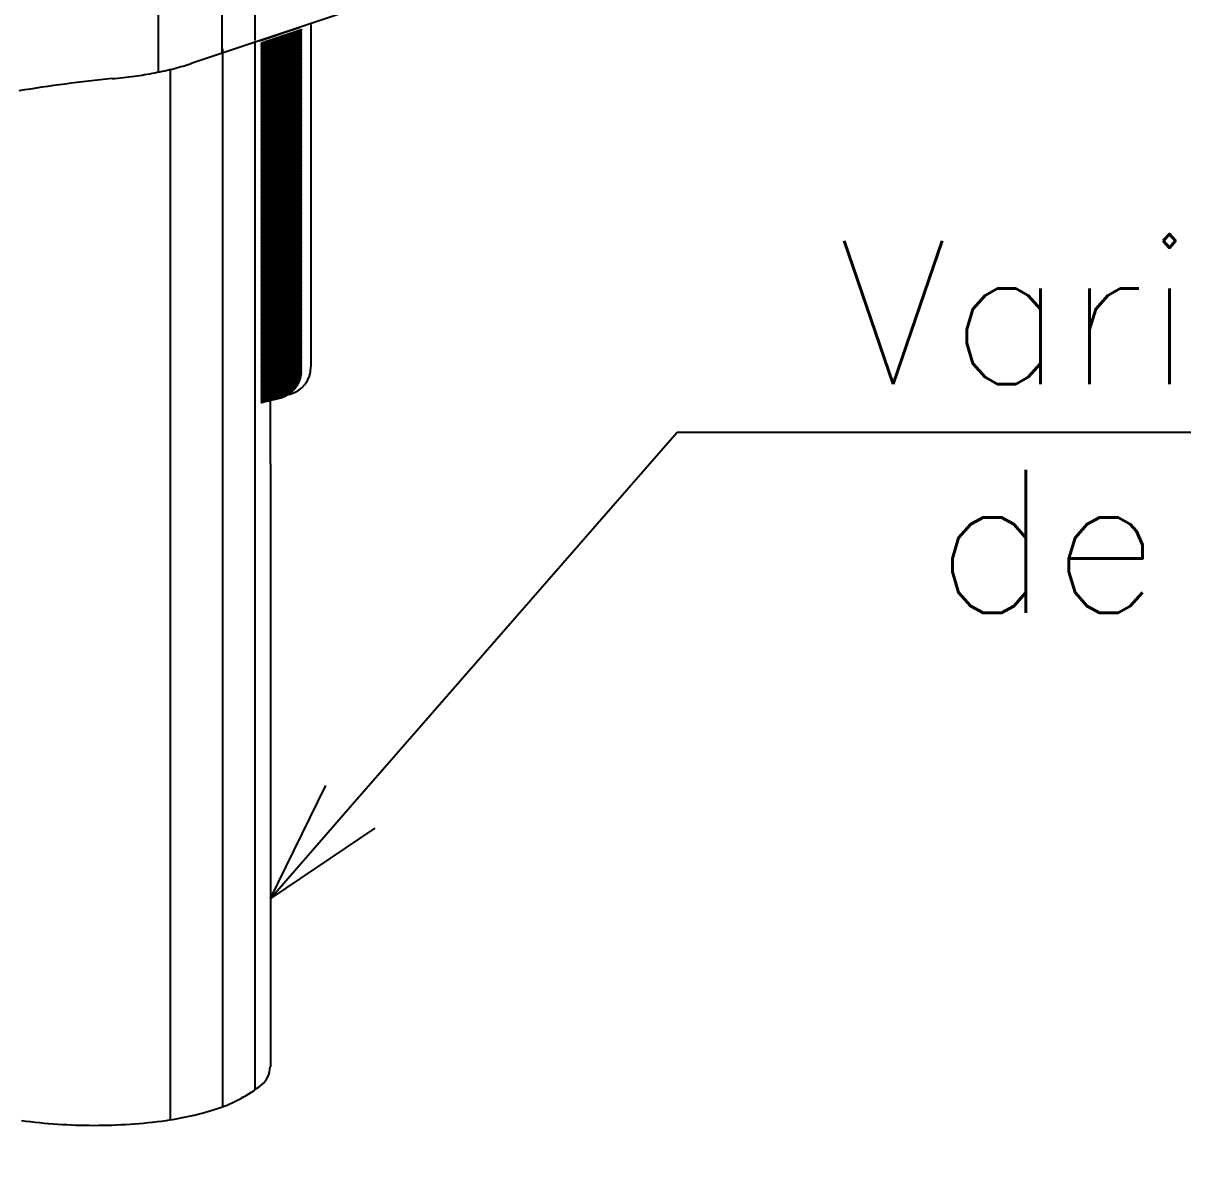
# Model space of a CAD drawing. Extents: x 876.5 to 905.5, y -313.4 to -291.
# Drawn here: x 888.773 to 889.44, y -304.779 to -304.115 of the extents above; entities that cross this region are included whole.
import ezdxf
from ezdxf.enums import TextEntityAlignment as Align

# ---------------------------------------------------------------- set-up
doc = ezdxf.new("R2010")
doc.units = 0
doc.header["$LTSCALE"] = 0.01
doc.layers.get('0').update_dxf_attribs({"linetype": 'CONTINUOUS'})
doc.styles.add('ROMANS', font='romans.shx')

msp = doc.modelspace()

# ---------------------------------------------------------------- linework, layer by layer
at = {"color": 7}
for p, q in [((888.90609, -304.12432, -0.17589), (888.90612, -304.00718, -0.01024)), ((888.88723, -304.13185, -0.17652), (888.88726, -304.01427, -0.01024)), ((888.85058, -304.14226, -0.17589), (888.85061, -304.02513, -0.01024)), ((888.97007, -304.10426, -0.09145), (888.86941, -304.13779, -0.13889)), ((888.90871, -304.1247, -0.06669), (888.9321, -304.11691, -0.06669)), ((888.93304, -304.13237, -0.49625), (888.92228, -304.12161, -0.49625)), ((888.93304, -304.13201, -0.49625), (888.92255, -304.12152, -0.49625)), ((888.93304, -304.13166, -0.49625), (888.92282, -304.12143, -0.49625)), ((888.93304, -304.1313, -0.49625), (888.92309, -304.12134, -0.49625)), ((888.93304, -304.13094, -0.49625), (888.92336, -304.12125, -0.49625)), ((888.93304, -304.13058, -0.49625), (888.92363, -304.12116, -0.49625)), ((888.93304, -304.13022, -0.49625), (888.9239, -304.12107, -0.49625)), ((888.93304, -304.12986, -0.49625), (888.92417, -304.12098, -0.49625)), ((888.93304, -304.1295, -0.49625), (888.92444, -304.1209, -0.49625)), ((888.93304, -304.12914, -0.49625), (888.92471, -304.12081, -0.49625)), ((888.93304, -304.12878, -0.49625), (888.92498, -304.12072, -0.49625)), ((888.93304, -304.12843, -0.49625), (888.92525, -304.12063, -0.49625)), ((888.93304, -304.12807, -0.49625), (888.92551, -304.12054, -0.49625)), ((888.93304, -304.12771, -0.49625), (888.92578, -304.12045, -0.49625)), ((888.93304, -304.12735, -0.49625), (888.92605, -304.12036, -0.49625)), ((888.93304, -304.12699, -0.49625), (888.92632, -304.12027, -0.49625)), ((888.93304, -304.12663, -0.49625), (888.92659, -304.12018, -0.49625)), ((888.93304, -304.12627, -0.49625), (888.92686, -304.12009, -0.49625)), ((888.93304, -304.12591, -0.49625), (888.92713, -304.12, -0.49625)), ((888.93304, -304.12555, -0.49625), (888.9274, -304.11991, -0.49625)), ((888.93304, -304.1252, -0.49625), (888.92767, -304.11982, -0.49625)), ((888.93304, -304.12484, -0.49625), (888.92794, -304.11973, -0.49625)), ((888.93304, -304.12448, -0.49625), (888.92821, -304.11964, -0.49625)), ((888.93304, -304.12412, -0.49625), (888.92848, -304.11955, -0.49625)), ((888.93304, -304.12376, -0.49625), (888.92875, -304.11946, -0.49625)), ((888.93304, -304.1234, -0.49625), (888.92901, -304.11937, -0.49625)), ((888.93304, -304.12304, -0.49625), (888.92928, -304.11928, -0.49625)), ((888.93304, -304.12268, -0.49625), (888.92955, -304.11919, -0.49625)), ((888.93304, -304.12232, -0.49625), (888.92982, -304.1191, -0.49625)), ((888.93304, -304.12197, -0.49625), (888.93009, -304.11901, -0.49625)), ((888.93304, -304.12161, -0.49625), (888.93036, -304.11892, -0.49625)), ((888.93304, -304.12125, -0.49625), (888.93063, -304.11883, -0.49625)), ((888.93304, -304.12089, -0.49625), (888.9309, -304.11874, -0.49625)), ((888.93304, -304.12053, -0.49625), (888.93117, -304.11865, -0.49625)), ((888.93304, -304.12017, -0.49625), (888.93144, -304.11856, -0.49625)), ((888.93304, -304.11981, -0.49625), (888.93171, -304.11847, -0.49625)), ((888.93304, -304.11945, -0.49625), (888.93198, -304.11838, -0.49625)), ((888.93304, -304.11909, -0.49625), (888.93225, -304.11829, -0.49625)), ((888.93304, -304.11873, -0.49625), (888.93252, -304.11821, -0.49625)), ((888.93304, -304.11838, -0.49625), (888.93278, -304.11812, -0.49625)), ((888.93826, -304.11546, -0.49625), (888.93826, -304.31242, -0.49625)), ((888.9061, -304.72837, -0.06669), (888.9061, -304.1247, -0.06669)), ((888.93304, -304.14924, -0.49625), (888.90966, -304.12586, -0.49625)), ((888.93304, -304.1496, -0.49625), (888.90966, -304.12622, -0.49625)), ((888.93304, -304.14996, -0.49625), (888.90966, -304.12658, -0.49625)), ((888.93304, -304.15032, -0.49625), (888.90966, -304.12693, -0.49625)), ((888.93304, -304.15068, -0.49625), (888.90966, -304.12729, -0.49625)), ((888.93304, -304.15104, -0.49625), (888.90966, -304.12765, -0.49625)), ((888.93304, -304.1514, -0.49625), (888.90966, -304.12801, -0.49625)), ((888.93304, -304.14888, -0.49625), (888.9099, -304.12574, -0.49625)), ((888.93304, -304.14852, -0.49625), (888.91017, -304.12565, -0.49625)), ((888.93304, -304.14817, -0.49625), (888.91044, -304.12556, -0.49625)), ((888.93304, -304.14781, -0.49625), (888.91071, -304.12547, -0.49625)), ((888.93304, -304.14745, -0.49625), (888.91098, -304.12538, -0.49625)), ((888.93304, -304.14709, -0.49625), (888.91125, -304.12529, -0.49625)), ((888.93304, -304.14673, -0.49625), (888.91151, -304.1252, -0.49625)), ((888.93304, -304.14637, -0.49625), (888.91178, -304.12511, -0.49625)), ((888.93304, -304.14601, -0.49625), (888.91205, -304.12502, -0.49625)), ((888.93304, -304.14565, -0.49625), (888.91232, -304.12493, -0.49625)), ((888.93304, -304.14529, -0.49625), (888.91259, -304.12484, -0.49625)), ((888.93304, -304.14494, -0.49625), (888.91286, -304.12475, -0.49625)), ((888.93304, -304.14458, -0.49625), (888.91313, -304.12466, -0.49625)), ((888.93304, -304.14422, -0.49625), (888.9134, -304.12457, -0.49625)), ((888.93304, -304.14386, -0.49625), (888.91367, -304.12448, -0.49625)), ((888.93304, -304.1435, -0.49625), (888.91394, -304.12439, -0.49625)), ((888.93304, -304.14314, -0.49625), (888.91421, -304.1243, -0.49625)), ((888.93304, -304.14278, -0.49625), (888.91448, -304.12421, -0.49625)), ((888.93304, -304.14242, -0.49625), (888.91475, -304.12412, -0.49625)), ((888.93304, -304.14206, -0.49625), (888.91501, -304.12403, -0.49625)), ((888.93304, -304.14171, -0.49625), (888.91528, -304.12394, -0.49625)), ((888.93304, -304.14135, -0.49625), (888.91555, -304.12385, -0.49625)), ((888.93304, -304.14099, -0.49625), (888.91582, -304.12376, -0.49625)), ((888.93304, -304.14063, -0.49625), (888.91609, -304.12368, -0.49625)), ((888.93304, -304.14027, -0.49625), (888.91636, -304.12359, -0.49625)), ((888.93304, -304.13991, -0.49625), (888.91663, -304.1235, -0.49625)), ((888.93304, -304.13955, -0.49625), (888.9169, -304.12341, -0.49625)), ((888.93304, -304.13919, -0.49625), (888.91717, -304.12332, -0.49625)), ((888.93304, -304.13883, -0.49625), (888.91744, -304.12323, -0.49625)), ((888.93304, -304.13847, -0.49625), (888.91771, -304.12314, -0.49625)), ((888.93304, -304.13812, -0.49625), (888.91798, -304.12305, -0.49625)), ((888.93304, -304.13776, -0.49625), (888.91825, -304.12296, -0.49625)), ((888.93304, -304.1374, -0.49625), (888.91851, -304.12287, -0.49625)), ((888.93304, -304.13704, -0.49625), (888.91878, -304.12278, -0.49625)), ((888.93304, -304.13668, -0.49625), (888.91905, -304.12269, -0.49625)), ((888.93304, -304.13632, -0.49625), (888.91932, -304.1226, -0.49625)), ((888.93304, -304.13596, -0.49625), (888.91959, -304.12251, -0.49625)), ((888.93304, -304.1356, -0.49625), (888.91986, -304.12242, -0.49625)), ((888.93304, -304.13524, -0.49625), (888.92013, -304.12233, -0.49625)), ((888.93304, -304.13489, -0.49625), (888.9204, -304.12224, -0.49625)), ((888.93304, -304.13453, -0.49625), (888.92067, -304.12215, -0.49625)), ((888.93304, -304.13417, -0.49625), (888.92094, -304.12206, -0.49625)), ((888.93304, -304.13381, -0.49625), (888.92121, -304.12197, -0.49625)), ((888.93304, -304.13345, -0.49625), (888.92148, -304.12188, -0.49625)), ((888.93304, -304.13309, -0.49625), (888.92175, -304.12179, -0.49625)), ((888.93304, -304.13273, -0.49625), (888.92201, -304.1217, -0.49625)), ((888.88755, -304.73816, -0.06669), (888.88755, -304.12943, -0.06669)), ((888.93304, -304.15175, -0.49625), (888.90966, -304.12837, -0.49625)), ((888.93304, -304.15211, -0.49625), (888.90966, -304.12873, -0.49625)), ((888.93304, -304.15247, -0.49625), (888.90966, -304.12909, -0.49625)), ((888.93304, -304.15283, -0.49625), (888.90966, -304.12945, -0.49625)), ((888.93304, -304.15319, -0.49625), (888.90966, -304.12981, -0.49625)), ((888.93304, -304.15355, -0.49625), (888.90966, -304.13016, -0.49625)), ((888.93304, -304.15391, -0.49625), (888.90966, -304.13052, -0.49625)), ((888.93304, -304.15427, -0.49625), (888.90966, -304.13088, -0.49625)), ((888.93304, -304.15463, -0.49625), (888.90966, -304.13124, -0.49625)), ((888.93304, -304.15498, -0.49625), (888.90966, -304.1316, -0.49625)), ((888.93304, -304.15534, -0.49625), (888.90966, -304.13196, -0.49625)), ((888.93304, -304.1557, -0.49625), (888.90966, -304.13232, -0.49625)), ((888.93304, -304.15606, -0.49625), (888.90966, -304.13268, -0.49625)), ((888.93304, -304.15642, -0.49625), (888.90966, -304.13304, -0.49625)), ((888.93304, -304.15678, -0.49625), (888.90966, -304.13339, -0.49625)), ((888.93304, -304.15714, -0.49625), (888.90966, -304.13375, -0.49625)), ((888.93304, -304.1575, -0.49625), (888.90966, -304.13411, -0.49625)), ((888.93304, -304.15786, -0.49625), (888.90966, -304.13447, -0.49625)), ((888.93304, -304.15821, -0.49625), (888.90966, -304.13483, -0.49625)), ((888.85752, -304.74566, -0.06669), (888.85752, -304.14083, -0.06669)), ((888.93304, -304.15857, -0.49625), (888.90966, -304.13519, -0.49625)), ((888.93304, -304.15893, -0.49625), (888.90966, -304.13555, -0.49625)), ((888.93304, -304.15929, -0.49625), (888.90966, -304.13591, -0.49625)), ((888.93304, -304.15965, -0.49625), (888.90966, -304.13627, -0.49625)), ((888.93304, -304.16001, -0.49625), (888.90966, -304.13662, -0.49625)), ((888.93304, -304.16037, -0.49625), (888.90966, -304.13698, -0.49625)), ((888.93304, -304.16073, -0.49625), (888.90966, -304.13734, -0.49625)), ((888.93304, -304.16109, -0.49625), (888.90966, -304.1377, -0.49625)), ((888.93304, -304.16144, -0.49625), (888.90966, -304.13806, -0.49625)), ((888.93304, -304.1618, -0.49625), (888.90966, -304.13842, -0.49625)), ((888.93304, -304.16216, -0.49625), (888.90966, -304.13878, -0.49625)), ((888.93304, -304.16252, -0.49625), (888.90966, -304.13914, -0.49625)), ((888.93304, -304.16288, -0.49625), (888.90966, -304.1395, -0.49625)), ((888.93304, -304.16324, -0.49625), (888.90966, -304.13985, -0.49625)), ((888.93304, -304.1636, -0.49625), (888.90966, -304.14021, -0.49625)), ((888.93304, -304.16396, -0.49625), (888.90966, -304.14057, -0.49625)), ((888.93304, -304.16432, -0.49625), (888.90966, -304.14093, -0.49625)), ((888.93304, -304.16468, -0.49625), (888.90966, -304.14129, -0.49625)), ((888.93304, -304.16503, -0.49625), (888.90966, -304.14165, -0.49625)), ((888.93304, -304.16539, -0.49625), (888.90966, -304.14201, -0.49625)), ((888.93304, -304.16575, -0.49625), (888.90966, -304.14237, -0.49625)), ((888.93304, -304.16611, -0.49625), (888.90966, -304.14273, -0.49625)), ((888.93304, -304.16647, -0.49625), (888.90966, -304.14309, -0.49625)), ((888.93304, -304.16683, -0.49625), (888.90966, -304.14344, -0.49625)), ((888.93304, -304.16719, -0.49625), (888.90966, -304.1438, -0.49625)), ((888.93304, -304.16755, -0.49625), (888.90966, -304.14416, -0.49625)), ((888.93304, -304.16791, -0.49625), (888.90966, -304.14452, -0.49625)), ((888.93304, -304.16826, -0.49625), (888.90966, -304.14488, -0.49625)), ((888.93304, -304.16862, -0.49625), (888.90966, -304.14524, -0.49625)), ((888.93304, -304.16898, -0.49625), (888.90966, -304.1456, -0.49625)), ((888.93304, -304.16934, -0.49625), (888.90966, -304.14596, -0.49625)), ((888.93304, -304.1697, -0.49625), (888.90966, -304.14632, -0.49625)), ((888.93304, -304.17006, -0.49625), (888.90966, -304.14667, -0.49625)), ((888.93304, -304.17042, -0.49625), (888.90966, -304.14703, -0.49625)), ((888.93304, -304.17078, -0.49625), (888.90966, -304.14739, -0.49625)), ((888.93304, -304.17114, -0.49625), (888.90966, -304.14775, -0.49625)), ((888.93304, -304.17149, -0.49625), (888.90966, -304.14811, -0.49625)), ((888.93304, -304.17185, -0.49625), (888.90966, -304.14847, -0.49625)), ((888.93304, -304.17221, -0.49625), (888.90966, -304.14883, -0.49625)), ((888.93304, -304.17257, -0.49625), (888.90966, -304.14919, -0.49625)), ((888.93304, -304.17293, -0.49625), (888.90966, -304.14955, -0.49625)), ((888.93304, -304.17329, -0.49625), (888.90966, -304.1499, -0.49625)), ((888.93304, -304.17365, -0.49625), (888.90966, -304.15026, -0.49625)), ((888.93304, -304.17401, -0.49625), (888.90966, -304.15062, -0.49625)), ((888.93304, -304.17437, -0.49625), (888.90966, -304.15098, -0.49625)), ((888.93304, -304.17472, -0.49625), (888.90966, -304.15134, -0.49625)), ((888.93304, -304.17508, -0.49625), (888.90966, -304.1517, -0.49625)), ((888.93304, -304.17544, -0.49625), (888.90966, -304.15206, -0.49625)), ((888.93304, -304.1758, -0.49625), (888.90966, -304.15242, -0.49625)), ((888.93304, -304.17616, -0.49625), (888.90966, -304.15278, -0.49625)), ((888.93304, -304.17652, -0.49625), (888.90966, -304.15313, -0.49625)), ((888.93304, -304.17688, -0.49625), (888.90966, -304.15349, -0.49625)), ((888.93304, -304.17724, -0.49625), (888.90966, -304.15385, -0.49625)), ((888.93304, -304.1776, -0.49625), (888.90966, -304.15421, -0.49625)), ((888.93304, -304.17795, -0.49625), (888.90966, -304.15457, -0.49625)), ((888.93304, -304.17831, -0.49625), (888.90966, -304.15493, -0.49625)), ((888.93304, -304.17867, -0.49625), (888.90966, -304.15529, -0.49625)), ((888.93304, -304.17903, -0.49625), (888.90966, -304.15565, -0.49625)), ((888.93304, -304.17939, -0.49625), (888.90966, -304.15601, -0.49625)), ((888.93304, -304.17975, -0.49625), (888.90966, -304.15636, -0.49625)), ((888.93304, -304.18011, -0.49625), (888.90966, -304.15672, -0.49625)), ((888.93304, -304.18047, -0.49625), (888.90966, -304.15708, -0.49625)), ((888.93304, -304.18083, -0.49625), (888.90966, -304.15744, -0.49625)), ((888.93304, -304.18118, -0.49625), (888.90966, -304.1578, -0.49625)), ((888.93304, -304.18154, -0.49625), (888.90966, -304.15816, -0.49625)), ((888.93304, -304.1819, -0.49625), (888.90966, -304.15852, -0.49625)), ((888.93304, -304.18226, -0.49625), (888.90966, -304.15888, -0.49625)), ((888.93304, -304.18262, -0.49625), (888.90966, -304.15924, -0.49625)), ((888.93304, -304.18298, -0.49625), (888.90966, -304.15959, -0.49625)), ((888.93304, -304.18334, -0.49625), (888.90966, -304.15995, -0.49625)), ((888.93304, -304.1837, -0.49625), (888.90966, -304.16031, -0.49625)), ((888.93304, -304.18406, -0.49625), (888.90966, -304.16067, -0.49625)), ((888.93304, -304.18442, -0.49625), (888.90966, -304.16103, -0.49625)), ((888.93304, -304.18477, -0.49625), (888.90966, -304.16139, -0.49625)), ((888.93304, -304.18513, -0.49625), (888.90966, -304.16175, -0.49625)), ((888.93304, -304.18549, -0.49625), (888.90966, -304.16211, -0.49625)), ((888.93304, -304.18585, -0.49625), (888.90966, -304.16247, -0.49625)), ((888.93304, -304.18621, -0.49625), (888.90966, -304.16283, -0.49625)), ((888.93304, -304.18657, -0.49625), (888.90966, -304.16318, -0.49625)), ((888.93304, -304.18693, -0.49625), (888.90966, -304.16354, -0.49625)), ((888.93304, -304.18729, -0.49625), (888.90966, -304.1639, -0.49625)), ((888.93304, -304.18765, -0.49625), (888.90966, -304.16426, -0.49625)), ((888.93304, -304.188, -0.49625), (888.90966, -304.16462, -0.49625)), ((888.93304, -304.18836, -0.49625), (888.90966, -304.16498, -0.49625)), ((888.93304, -304.18872, -0.49625), (888.90966, -304.16534, -0.49625)), ((888.93304, -304.18908, -0.49625), (888.90966, -304.1657, -0.49625)), ((888.93304, -304.18944, -0.49625), (888.90966, -304.16606, -0.49625)), ((888.93304, -304.1898, -0.49625), (888.90966, -304.16641, -0.49625)), ((888.93304, -304.19016, -0.49625), (888.90966, -304.16677, -0.49625)), ((888.93304, -304.19052, -0.49625), (888.90966, -304.16713, -0.49625)), ((888.93304, -304.19088, -0.49625), (888.90966, -304.16749, -0.49625)), ((888.93304, -304.19123, -0.49625), (888.90966, -304.16785, -0.49625)), ((888.93304, -304.19159, -0.49625), (888.90966, -304.16821, -0.49625)), ((888.93304, -304.19195, -0.49625), (888.90966, -304.16857, -0.49625)), ((888.93304, -304.19231, -0.49625), (888.90966, -304.16893, -0.49625)), ((888.93304, -304.19267, -0.49625), (888.90966, -304.16929, -0.49625)), ((888.93304, -304.19303, -0.49625), (888.90966, -304.16964, -0.49625)), ((888.93304, -304.19339, -0.49625), (888.90966, -304.17, -0.49625)), ((888.93304, -304.19375, -0.49625), (888.90966, -304.17036, -0.49625)), ((888.93304, -304.19411, -0.49625), (888.90966, -304.17072, -0.49625)), ((888.93304, -304.19446, -0.49625), (888.90966, -304.17108, -0.49625)), ((888.93304, -304.19482, -0.49625), (888.90966, -304.17144, -0.49625)), ((888.93304, -304.19518, -0.49625), (888.90966, -304.1718, -0.49625)), ((888.93304, -304.19554, -0.49625), (888.90966, -304.17216, -0.49625)), ((888.93304, -304.1959, -0.49625), (888.90966, -304.17252, -0.49625)), ((888.93304, -304.19626, -0.49625), (888.90966, -304.17287, -0.49625)), ((888.93304, -304.19662, -0.49625), (888.90966, -304.17323, -0.49625)), ((888.93304, -304.19698, -0.49625), (888.90966, -304.17359, -0.49625)), ((888.93304, -304.19734, -0.49625), (888.90966, -304.17395, -0.49625)), ((888.93304, -304.19769, -0.49625), (888.90966, -304.17431, -0.49625)), ((888.93304, -304.19805, -0.49625), (888.90966, -304.17467, -0.49625)), ((888.93304, -304.19841, -0.49625), (888.90966, -304.17503, -0.49625)), ((888.93304, -304.19877, -0.49625), (888.90966, -304.17539, -0.49625)), ((888.93304, -304.19913, -0.49625), (888.90966, -304.17575, -0.49625)), ((888.93304, -304.19949, -0.49625), (888.90966, -304.1761, -0.49625)), ((888.93304, -304.19985, -0.49625), (888.90966, -304.17646, -0.49625)), ((888.93304, -304.20021, -0.49625), (888.90966, -304.17682, -0.49625)), ((888.93304, -304.20057, -0.49625), (888.90966, -304.17718, -0.49625)), ((888.93304, -304.20092, -0.49625), (888.90966, -304.17754, -0.49625)), ((888.93304, -304.20128, -0.49625), (888.90966, -304.1779, -0.49625)), ((888.93304, -304.20164, -0.49625), (888.90966, -304.17826, -0.49625)), ((888.93304, -304.202, -0.49625), (888.90966, -304.17862, -0.49625)), ((888.93304, -304.20236, -0.49625), (888.90966, -304.17898, -0.49625)), ((888.93304, -304.20272, -0.49625), (888.90966, -304.17933, -0.49625)), ((888.93304, -304.20308, -0.49625), (888.90966, -304.17969, -0.49625)), ((888.93304, -304.20344, -0.49625), (888.90966, -304.18005, -0.49625)), ((888.93304, -304.2038, -0.49625), (888.90966, -304.18041, -0.49625)), ((888.93304, -304.20416, -0.49625), (888.90966, -304.18077, -0.49625)), ((888.93304, -304.20451, -0.49625), (888.90966, -304.18113, -0.49625)), ((888.93304, -304.20487, -0.49625), (888.90966, -304.18149, -0.49625)), ((888.93304, -304.20523, -0.49625), (888.90966, -304.18185, -0.49625)), ((888.93304, -304.20559, -0.49625), (888.90966, -304.18221, -0.49625)), ((888.93304, -304.20595, -0.49625), (888.90966, -304.18256, -0.49625)), ((888.93304, -304.20631, -0.49625), (888.90966, -304.18292, -0.49625)), ((888.93304, -304.20667, -0.49625), (888.90966, -304.18328, -0.49625)), ((888.93304, -304.20703, -0.49625), (888.90966, -304.18364, -0.49625)), ((888.93304, -304.20739, -0.49625), (888.90966, -304.184, -0.49625)), ((888.93304, -304.20774, -0.49625), (888.90966, -304.18436, -0.49625)), ((888.93304, -304.2081, -0.49625), (888.90966, -304.18472, -0.49625)), ((888.93304, -304.20846, -0.49625), (888.90966, -304.18508, -0.49625)), ((888.93304, -304.20882, -0.49625), (888.90966, -304.18544, -0.49625)), ((888.93304, -304.20918, -0.49625), (888.90966, -304.1858, -0.49625)), ((888.93304, -304.20954, -0.49625), (888.90966, -304.18615, -0.49625)), ((888.93304, -304.2099, -0.49625), (888.90966, -304.18651, -0.49625)), ((888.93304, -304.21026, -0.49625), (888.90966, -304.18687, -0.49625)), ((888.93304, -304.21062, -0.49625), (888.90966, -304.18723, -0.49625)), ((888.93304, -304.21097, -0.49625), (888.90966, -304.18759, -0.49625)), ((888.93304, -304.21133, -0.49625), (888.90966, -304.18795, -0.49625)), ((888.93304, -304.21169, -0.49625), (888.90966, -304.18831, -0.49625)), ((888.93304, -304.21205, -0.49625), (888.90966, -304.18867, -0.49625)), ((888.93304, -304.21241, -0.49625), (888.90966, -304.18903, -0.49625)), ((888.93304, -304.21277, -0.49625), (888.90966, -304.18938, -0.49625)), ((888.93304, -304.21313, -0.49625), (888.90966, -304.18974, -0.49625)), ((888.93304, -304.21349, -0.49625), (888.90966, -304.1901, -0.49625)), ((888.93304, -304.21385, -0.49625), (888.90966, -304.19046, -0.49625)), ((888.93304, -304.2142, -0.49625), (888.90966, -304.19082, -0.49625)), ((888.93304, -304.21456, -0.49625), (888.90966, -304.19118, -0.49625)), ((888.93304, -304.21492, -0.49625), (888.90966, -304.19154, -0.49625)), ((888.93304, -304.21528, -0.49625), (888.90966, -304.1919, -0.49625)), ((888.93304, -304.21564, -0.49625), (888.90966, -304.19226, -0.49625)), ((888.93304, -304.216, -0.49625), (888.90966, -304.19261, -0.49625)), ((888.93304, -304.21636, -0.49625), (888.90966, -304.19297, -0.49625)), ((888.93304, -304.21672, -0.49625), (888.90966, -304.19333, -0.49625)), ((888.93304, -304.21708, -0.49625), (888.90966, -304.19369, -0.49625)), ((888.93304, -304.21743, -0.49625), (888.90966, -304.19405, -0.49625)), ((888.93304, -304.21779, -0.49625), (888.90966, -304.19441, -0.49625)), ((888.93304, -304.21815, -0.49625), (888.90966, -304.19477, -0.49625)), ((888.93304, -304.21851, -0.49625), (888.90966, -304.19513, -0.49625)), ((888.93304, -304.21887, -0.49625), (888.90966, -304.19549, -0.49625)), ((888.93304, -304.21923, -0.49625), (888.90966, -304.19584, -0.49625)), ((888.93304, -304.21959, -0.49625), (888.90966, -304.1962, -0.49625)), ((888.93304, -304.21995, -0.49625), (888.90966, -304.19656, -0.49625)), ((888.93304, -304.22031, -0.49625), (888.90966, -304.19692, -0.49625)), ((888.93304, -304.22066, -0.49625), (888.90966, -304.19728, -0.49625)), ((888.93304, -304.22102, -0.49625), (888.90966, -304.19764, -0.49625)), ((888.93304, -304.22138, -0.49625), (888.90966, -304.198, -0.49625)), ((888.93304, -304.22174, -0.49625), (888.90966, -304.19836, -0.49625)), ((888.93304, -304.2221, -0.49625), (888.90966, -304.19872, -0.49625)), ((888.93304, -304.22246, -0.49625), (888.90966, -304.19907, -0.49625)), ((888.93304, -304.22282, -0.49625), (888.90966, -304.19943, -0.49625)), ((888.93304, -304.22318, -0.49625), (888.90966, -304.19979, -0.49625)), ((888.93304, -304.22354, -0.49625), (888.90966, -304.20015, -0.49625)), ((888.93304, -304.22389, -0.49625), (888.90966, -304.20051, -0.49625)), ((888.93304, -304.22425, -0.49625), (888.90966, -304.20087, -0.49625)), ((888.93304, -304.22461, -0.49625), (888.90966, -304.20123, -0.49625)), ((888.93304, -304.22497, -0.49625), (888.90966, -304.20159, -0.49625)), ((888.93304, -304.22533, -0.49625), (888.90966, -304.20195, -0.49625)), ((888.93304, -304.22569, -0.49625), (888.90966, -304.2023, -0.49625)), ((888.93304, -304.22605, -0.49625), (888.90966, -304.20266, -0.49625)), ((888.93304, -304.22641, -0.49625), (888.90966, -304.20302, -0.49625)), ((888.93304, -304.22677, -0.49625), (888.90966, -304.20338, -0.49625)), ((888.93304, -304.22713, -0.49625), (888.90966, -304.20374, -0.49625)), ((888.93304, -304.22748, -0.49625), (888.90966, -304.2041, -0.49625)), ((888.93304, -304.22784, -0.49625), (888.90966, -304.20446, -0.49625)), ((888.93304, -304.2282, -0.49625), (888.90966, -304.20482, -0.49625)), ((888.93304, -304.22856, -0.49625), (888.90966, -304.20518, -0.49625)), ((888.93304, -304.22892, -0.49625), (888.90966, -304.20554, -0.49625)), ((888.93304, -304.22928, -0.49625), (888.90966, -304.20589, -0.49625)), ((888.93304, -304.22964, -0.49625), (888.90966, -304.20625, -0.49625)), ((888.93304, -304.23, -0.49625), (888.90966, -304.20661, -0.49625)), ((888.93304, -304.23036, -0.49625), (888.90966, -304.20697, -0.49625)), ((888.93304, -304.23071, -0.49625), (888.90966, -304.20733, -0.49625)), ((888.93304, -304.23107, -0.49625), (888.90966, -304.20769, -0.49625)), ((888.93304, -304.23143, -0.49625), (888.90966, -304.20805, -0.49625)), ((888.93304, -304.23179, -0.49625), (888.90966, -304.20841, -0.49625)), ((888.93304, -304.23215, -0.49625), (888.90966, -304.20877, -0.49625)), ((888.93304, -304.23251, -0.49625), (888.90966, -304.20912, -0.49625)), ((888.93304, -304.23287, -0.49625), (888.90966, -304.20948, -0.49625)), ((888.93304, -304.23323, -0.49625), (888.90966, -304.20984, -0.49625)), ((888.93304, -304.23359, -0.49625), (888.90966, -304.2102, -0.49625)), ((888.93304, -304.23394, -0.49625), (888.90966, -304.21056, -0.49625)), ((888.93304, -304.2343, -0.49625), (888.90966, -304.21092, -0.49625)), ((888.93304, -304.23466, -0.49625), (888.90966, -304.21128, -0.49625)), ((888.93304, -304.23502, -0.49625), (888.90966, -304.21164, -0.49625)), ((888.93304, -304.23538, -0.49625), (888.90966, -304.212, -0.49625)), ((888.93304, -304.23574, -0.49625), (888.90966, -304.21235, -0.49625)), ((888.93304, -304.2361, -0.49625), (888.90966, -304.21271, -0.49625)), ((888.93304, -304.23646, -0.49625), (888.90966, -304.21307, -0.49625)), ((888.93304, -304.23682, -0.49625), (888.90966, -304.21343, -0.49625)), ((888.93304, -304.23717, -0.49625), (888.90966, -304.21379, -0.49625)), ((888.93304, -304.23753, -0.49625), (888.90966, -304.21415, -0.49625)), ((888.93304, -304.23789, -0.49625), (888.90966, -304.21451, -0.49625)), ((888.93304, -304.23825, -0.49625), (888.90966, -304.21487, -0.49625)), ((888.93304, -304.23861, -0.49625), (888.90966, -304.21523, -0.49625)), ((888.93304, -304.23897, -0.49625), (888.90966, -304.21558, -0.49625)), ((888.93304, -304.23933, -0.49625), (888.90966, -304.21594, -0.49625)), ((888.93304, -304.23969, -0.49625), (888.90966, -304.2163, -0.49625)), ((888.93304, -304.24005, -0.49625), (888.90966, -304.21666, -0.49625)), ((888.93304, -304.2404, -0.49625), (888.90966, -304.21702, -0.49625)), ((888.93304, -304.24076, -0.49625), (888.90966, -304.21738, -0.49625)), ((888.93304, -304.24112, -0.49625), (888.90966, -304.21774, -0.49625)), ((888.93304, -304.24148, -0.49625), (888.90966, -304.2181, -0.49625)), ((888.93304, -304.24184, -0.49625), (888.90966, -304.21846, -0.49625)), ((888.93304, -304.2422, -0.49625), (888.90966, -304.21881, -0.49625)), ((888.93304, -304.24256, -0.49625), (888.90966, -304.21917, -0.49625)), ((888.93304, -304.24292, -0.49625), (888.90966, -304.21953, -0.49625)), ((888.93304, -304.24328, -0.49625), (888.90966, -304.21989, -0.49625)), ((888.93304, -304.24363, -0.49625), (888.90966, -304.22025, -0.49625)), ((888.93304, -304.24399, -0.49625), (888.90966, -304.22061, -0.49625)), ((888.93304, -304.24435, -0.49625), (888.90966, -304.22097, -0.49625)), ((888.93304, -304.24471, -0.49625), (888.90966, -304.22133, -0.49625)), ((888.93304, -304.24507, -0.49625), (888.90966, -304.22169, -0.49625)), ((888.93304, -304.24543, -0.49625), (888.90966, -304.22204, -0.49625)), ((888.93304, -304.24579, -0.49625), (888.90966, -304.2224, -0.49625)), ((888.93304, -304.24615, -0.49625), (888.90966, -304.22276, -0.49625)), ((888.93304, -304.24651, -0.49625), (888.90966, -304.22312, -0.49625)), ((888.93304, -304.24687, -0.49625), (888.90966, -304.22348, -0.49625)), ((888.93304, -304.24722, -0.49625), (888.90966, -304.22384, -0.49625)), ((888.93304, -304.24758, -0.49625), (888.90966, -304.2242, -0.49625)), ((888.93304, -304.24794, -0.49625), (888.90966, -304.22456, -0.49625)), ((888.93304, -304.2483, -0.49625), (888.90966, -304.22492, -0.49625)), ((888.93304, -304.24866, -0.49625), (888.90966, -304.22528, -0.49625)), ((888.93304, -304.24902, -0.49625), (888.90966, -304.22563, -0.49625)), ((888.93304, -304.24938, -0.49625), (888.90966, -304.22599, -0.49625)), ((888.93304, -304.24974, -0.49625), (888.90966, -304.22635, -0.49625)), ((888.93304, -304.2501, -0.49625), (888.90966, -304.22671, -0.49625)), ((888.93304, -304.25045, -0.49625), (888.90966, -304.22707, -0.49625)), ((888.93304, -304.25081, -0.49625), (888.90966, -304.22743, -0.49625)), ((888.93304, -304.25117, -0.49625), (888.90966, -304.22779, -0.49625)), ((888.93304, -304.25153, -0.49625), (888.90966, -304.22815, -0.49625)), ((888.93304, -304.25189, -0.49625), (888.90966, -304.22851, -0.49625)), ((888.93304, -304.25225, -0.49625), (888.90966, -304.22886, -0.49625)), ((888.93304, -304.25261, -0.49625), (888.90966, -304.22922, -0.49625)), ((888.93304, -304.25297, -0.49625), (888.90966, -304.22958, -0.49625)), ((888.93304, -304.25333, -0.49625), (888.90966, -304.22994, -0.49625)), ((888.93304, -304.25368, -0.49625), (888.90966, -304.2303, -0.49625)), ((888.93304, -304.25404, -0.49625), (888.90966, -304.23066, -0.49625)), ((888.93304, -304.2544, -0.49625), (888.90966, -304.23102, -0.49625)), ((888.93304, -304.25476, -0.49625), (888.90966, -304.23138, -0.49625)), ((888.93304, -304.25512, -0.49625), (888.90966, -304.23174, -0.49625)), ((888.93304, -304.25548, -0.49625), (888.90966, -304.23209, -0.49625)), ((888.93304, -304.25584, -0.49625), (888.90966, -304.23245, -0.49625)), ((888.93304, -304.2562, -0.49625), (888.90966, -304.23281, -0.49625)), ((888.93304, -304.25656, -0.49625), (888.90966, -304.23317, -0.49625)), ((888.93304, -304.25691, -0.49625), (888.90966, -304.23353, -0.49625)), ((888.93304, -304.25727, -0.49625), (888.90966, -304.23389, -0.49625)), ((888.93304, -304.25763, -0.49625), (888.90966, -304.23425, -0.49625)), ((888.93304, -304.25799, -0.49625), (888.90966, -304.23461, -0.49625)), ((888.93304, -304.25835, -0.49625), (888.90966, -304.23497, -0.49625)), ((888.93304, -304.25871, -0.49625), (888.90966, -304.23532, -0.49625)), ((888.93304, -304.25907, -0.49625), (888.90966, -304.23568, -0.49625)), ((888.93304, -304.25943, -0.49625), (888.90966, -304.23604, -0.49625)), ((888.93304, -304.25979, -0.49625), (888.90966, -304.2364, -0.49625)), ((888.93304, -304.26014, -0.49625), (888.90966, -304.23676, -0.49625)), ((888.93304, -304.2605, -0.49625), (888.90966, -304.23712, -0.49625)), ((888.93304, -304.26086, -0.49625), (888.90966, -304.23748, -0.49625)), ((888.93304, -304.26122, -0.49625), (888.90966, -304.23784, -0.49625)), ((888.93304, -304.26158, -0.49625), (888.90966, -304.2382, -0.49625)), ((888.93304, -304.26194, -0.49625), (888.90966, -304.23855, -0.49625)), ((888.93304, -304.2623, -0.49625), (888.90966, -304.23891, -0.49625)), ((888.93304, -304.26266, -0.49625), (888.90966, -304.23927, -0.49625)), ((888.93304, -304.26302, -0.49625), (888.90966, -304.23963, -0.49625)), ((888.93304, -304.26337, -0.49625), (888.90966, -304.23999, -0.49625)), ((888.93304, -304.26373, -0.49625), (888.90966, -304.24035, -0.49625)), ((888.93304, -304.26409, -0.49625), (888.90966, -304.24071, -0.49625)), ((888.93304, -304.26445, -0.49625), (888.90966, -304.24107, -0.49625)), ((888.93304, -304.26481, -0.49625), (888.90966, -304.24143, -0.49625)), ((888.93304, -304.26517, -0.49625), (888.90966, -304.24178, -0.49625)), ((888.93304, -304.26553, -0.49625), (888.90966, -304.24214, -0.49625)), ((888.93304, -304.26589, -0.49625), (888.90966, -304.2425, -0.49625)), ((888.93304, -304.26625, -0.49625), (888.90966, -304.24286, -0.49625)), ((888.93304, -304.2666, -0.49625), (888.90966, -304.24322, -0.49625)), ((888.93304, -304.26696, -0.49625), (888.90966, -304.24358, -0.49625)), ((888.93304, -304.26732, -0.49625), (888.90966, -304.24394, -0.49625)), ((888.93304, -304.26768, -0.49625), (888.90966, -304.2443, -0.49625)), ((888.93304, -304.26804, -0.49625), (888.90966, -304.24466, -0.49625)), ((888.93304, -304.2684, -0.49625), (888.90966, -304.24501, -0.49625)), ((888.93304, -304.26876, -0.49625), (888.90966, -304.24537, -0.49625)), ((888.93304, -304.26912, -0.49625), (888.90966, -304.24573, -0.49625)), ((888.93304, -304.26948, -0.49625), (888.90966, -304.24609, -0.49625)), ((888.93304, -304.26984, -0.49625), (888.90966, -304.24645, -0.49625)), ((888.93304, -304.27019, -0.49625), (888.90966, -304.24681, -0.49625)), ((888.93304, -304.27055, -0.49625), (888.90966, -304.24717, -0.49625)), ((888.93304, -304.27091, -0.49625), (888.90966, -304.24753, -0.49625)), ((888.93304, -304.27127, -0.49625), (888.90966, -304.24789, -0.49625)), ((888.93304, -304.27163, -0.49625), (888.90966, -304.24825, -0.49625)), ((888.93304, -304.27199, -0.49625), (888.90966, -304.2486, -0.49625)), ((888.93304, -304.27235, -0.49625), (888.90966, -304.24896, -0.49625)), ((888.93304, -304.27271, -0.49625), (888.90966, -304.24932, -0.49625)), ((888.93304, -304.27307, -0.49625), (888.90966, -304.24968, -0.49625)), ((888.93304, -304.27342, -0.49625), (888.90966, -304.25004, -0.49625)), ((888.93304, -304.27378, -0.49625), (888.90966, -304.2504, -0.49625)), ((888.93304, -304.27414, -0.49625), (888.90966, -304.25076, -0.49625)), ((888.93304, -304.2745, -0.49625), (888.90966, -304.25112, -0.49625)), ((888.93304, -304.27486, -0.49625), (888.90966, -304.25148, -0.49625)), ((888.93304, -304.27522, -0.49625), (888.90966, -304.25183, -0.49625)), ((888.93304, -304.27558, -0.49625), (888.90966, -304.25219, -0.49625)), ((888.93304, -304.27594, -0.49625), (888.90966, -304.25255, -0.49625)), ((888.93304, -304.2763, -0.49625), (888.90966, -304.25291, -0.49625)), ((888.93304, -304.27665, -0.49625), (888.90966, -304.25327, -0.49625)), ((888.93304, -304.27701, -0.49625), (888.90966, -304.25363, -0.49625)), ((888.93304, -304.27737, -0.49625), (888.90966, -304.25399, -0.49625)), ((888.93304, -304.27773, -0.49625), (888.90966, -304.25435, -0.49625)), ((888.93304, -304.27809, -0.49625), (888.90966, -304.25471, -0.49625)), ((888.93304, -304.27845, -0.49625), (888.90966, -304.25506, -0.49625)), ((888.93304, -304.27881, -0.49625), (888.90966, -304.25542, -0.49625)), ((888.93304, -304.27917, -0.49625), (888.90966, -304.25578, -0.49625)), ((888.93304, -304.27953, -0.49625), (888.90966, -304.25614, -0.49625)), ((888.93304, -304.27988, -0.49625), (888.90966, -304.2565, -0.49625)), ((888.93304, -304.28024, -0.49625), (888.90966, -304.25686, -0.49625)), ((888.93304, -304.2806, -0.49625), (888.90966, -304.25722, -0.49625)), ((888.93304, -304.28096, -0.49625), (888.90966, -304.25758, -0.49625)), ((888.93304, -304.28132, -0.49625), (888.90966, -304.25794, -0.49625)), ((888.93304, -304.28168, -0.49625), (888.90966, -304.25829, -0.49625)), ((888.93304, -304.28204, -0.49625), (888.90966, -304.25865, -0.49625)), ((888.93304, -304.2824, -0.49625), (888.90966, -304.25901, -0.49625)), ((888.93304, -304.28276, -0.49625), (888.90966, -304.25937, -0.49625)), ((888.93304, -304.28311, -0.49625), (888.90966, -304.25973, -0.49625)), ((888.93304, -304.28347, -0.49625), (888.90966, -304.26009, -0.49625)), ((888.93304, -304.28383, -0.49625), (888.90966, -304.26045, -0.49625)), ((888.93304, -304.28419, -0.49625), (888.90966, -304.26081, -0.49625)), ((888.93304, -304.28455, -0.49625), (888.90966, -304.26117, -0.49625)), ((888.93304, -304.28491, -0.49625), (888.90966, -304.26152, -0.49625)), ((888.93304, -304.28527, -0.49625), (888.90966, -304.26188, -0.49625)), ((888.93304, -304.28563, -0.49625), (888.90966, -304.26224, -0.49625)), ((888.93304, -304.28599, -0.49625), (888.90966, -304.2626, -0.49625)), ((888.93304, -304.28634, -0.49625), (888.90966, -304.26296, -0.49625)), ((888.93304, -304.2867, -0.49625), (888.90966, -304.26332, -0.49625)), ((888.93304, -304.28706, -0.49625), (888.90966, -304.26368, -0.49625)), ((888.93304, -304.28742, -0.49625), (888.90966, -304.26404, -0.49625)), ((888.93304, -304.28778, -0.49625), (888.90966, -304.2644, -0.49625)), ((888.93304, -304.28814, -0.49625), (888.90966, -304.26475, -0.49625)), ((888.93304, -304.2885, -0.49625), (888.90966, -304.26511, -0.49625)), ((888.93304, -304.28886, -0.49625), (888.90966, -304.26547, -0.49625)), ((888.93304, -304.28922, -0.49625), (888.90966, -304.26583, -0.49625)), ((888.93304, -304.28958, -0.49625), (888.90966, -304.26619, -0.49625)), ((888.93304, -304.28993, -0.49625), (888.90966, -304.26655, -0.49625)), ((888.93304, -304.29029, -0.49625), (888.90966, -304.26691, -0.49625)), ((888.93304, -304.29065, -0.49625), (888.90966, -304.26727, -0.49625)), ((888.93304, -304.29101, -0.49625), (888.90966, -304.26763, -0.49625)), ((888.93304, -304.29137, -0.49625), (888.90966, -304.26799, -0.49625)), ((888.93304, -304.29173, -0.49625), (888.90966, -304.26834, -0.49625)), ((888.93304, -304.29209, -0.49625), (888.90966, -304.2687, -0.49625)), ((888.93304, -304.29245, -0.49625), (888.90966, -304.26906, -0.49625)), ((888.93304, -304.29281, -0.49625), (888.90966, -304.26942, -0.49625)), ((888.93304, -304.29316, -0.49625), (888.90966, -304.26978, -0.49625)), ((888.93304, -304.29352, -0.49625), (888.90966, -304.27014, -0.49625)), ((888.93304, -304.29388, -0.49625), (888.90966, -304.2705, -0.49625)), ((888.93304, -304.29424, -0.49625), (888.90966, -304.27086, -0.49625)), ((888.93304, -304.2946, -0.49625), (888.90966, -304.27122, -0.49625)), ((888.93304, -304.29496, -0.49625), (888.90966, -304.27157, -0.49625)), ((888.93304, -304.29532, -0.49625), (888.90966, -304.27193, -0.49625)), ((888.93304, -304.29568, -0.49625), (888.90966, -304.27229, -0.49625)), ((888.93304, -304.29604, -0.49625), (888.90966, -304.27265, -0.49625)), ((888.93304, -304.29639, -0.49625), (888.90966, -304.27301, -0.49625)), ((888.93304, -304.29675, -0.49625), (888.90966, -304.27337, -0.49625)), ((888.93304, -304.29711, -0.49625), (888.90966, -304.27373, -0.49625)), ((888.93304, -304.29747, -0.49625), (888.90966, -304.27409, -0.49625)), ((888.93304, -304.29783, -0.49625), (888.90966, -304.27445, -0.49625)), ((888.93304, -304.29819, -0.49625), (888.90966, -304.2748, -0.49625)), ((888.93304, -304.29855, -0.49625), (888.90966, -304.27516, -0.49625)), ((888.93304, -304.29891, -0.49625), (888.90966, -304.27552, -0.49625)), ((888.93304, -304.29927, -0.49625), (888.90966, -304.27588, -0.49625)), ((888.93304, -304.29962, -0.49625), (888.90966, -304.27624, -0.49625)), ((888.93304, -304.29998, -0.49625), (888.90966, -304.2766, -0.49625)), ((888.93304, -304.30034, -0.49625), (888.90966, -304.27696, -0.49625)), ((888.93304, -304.3007, -0.49625), (888.90966, -304.27732, -0.49625)), ((888.93304, -304.30106, -0.49625), (888.90966, -304.27768, -0.49625)), ((888.93304, -304.30142, -0.49625), (888.90966, -304.27803, -0.49625)), ((888.93304, -304.30178, -0.49625), (888.90966, -304.27839, -0.49625)), ((888.93304, -304.30214, -0.49625), (888.90966, -304.27875, -0.49625)), ((888.93304, -304.3025, -0.49625), (888.90966, -304.27911, -0.49625)), ((888.93304, -304.30285, -0.49625), (888.90966, -304.27947, -0.49625)), ((888.93304, -304.30321, -0.49625), (888.90966, -304.27983, -0.49625)), ((888.93304, -304.30357, -0.49625), (888.90966, -304.28019, -0.49625)), ((888.93304, -304.30393, -0.49625), (888.90966, -304.28055, -0.49625)), ((888.93304, -304.30429, -0.49625), (888.90966, -304.28091, -0.49625)), ((888.93304, -304.30465, -0.49625), (888.90966, -304.28126, -0.49625)), ((888.93304, -304.30501, -0.49625), (888.90966, -304.28162, -0.49625)), ((888.93304, -304.30537, -0.49625), (888.90966, -304.28198, -0.49625)), ((888.93304, -304.30573, -0.49625), (888.90966, -304.28234, -0.49625)), ((888.93304, -304.30608, -0.49625), (888.90966, -304.2827, -0.49625)), ((888.93304, -304.30644, -0.49625), (888.90966, -304.28306, -0.49625)), ((888.93304, -304.3068, -0.49625), (888.90966, -304.28342, -0.49625)), ((888.93304, -304.30716, -0.49625), (888.90966, -304.28378, -0.49625)), ((888.93304, -304.30752, -0.49625), (888.90966, -304.28414, -0.49625)), ((888.93304, -304.30788, -0.49625), (888.90966, -304.28449, -0.49625)), ((888.93304, -304.30824, -0.49625), (888.90966, -304.28485, -0.49625)), ((888.93304, -304.3086, -0.49625), (888.90966, -304.28521, -0.49625)), ((888.93304, -304.30896, -0.49625), (888.90966, -304.28557, -0.49625)), ((888.93304, -304.30932, -0.49625), (888.90966, -304.28593, -0.49625)), ((888.93304, -304.30967, -0.49625), (888.90966, -304.28629, -0.49625)), ((888.93304, -304.31003, -0.49625), (888.90966, -304.28665, -0.49625)), ((888.93304, -304.31039, -0.49625), (888.90966, -304.28701, -0.49625)), ((888.93304, -304.31075, -0.49625), (888.90966, -304.28737, -0.49625)), ((888.93304, -304.31111, -0.49625), (888.90966, -304.28773, -0.49625)), ((888.93304, -304.31147, -0.49625), (888.90966, -304.28808, -0.49625)), ((888.93304, -304.31183, -0.49625), (888.90966, -304.28844, -0.49625)), ((888.93304, -304.31219, -0.49625), (888.90966, -304.2888, -0.49625)), ((888.93304, -304.31255, -0.49625), (888.90966, -304.28916, -0.49625)), ((888.93304, -304.3129, -0.49625), (888.90966, -304.28952, -0.49625)), ((888.93304, -304.31326, -0.49625), (888.90966, -304.28988, -0.49625)), ((888.93304, -304.31362, -0.49625), (888.90966, -304.29024, -0.49625)), ((888.93304, -304.31398, -0.49625), (888.90966, -304.2906, -0.49625)), ((888.93304, -304.31434, -0.49625), (888.90966, -304.29096, -0.49625)), ((888.93304, -304.3147, -0.49625), (888.90966, -304.29131, -0.49625)), ((888.93304, -304.31506, -0.49625), (888.90966, -304.29167, -0.49625)), ((888.93304, -304.31541, -0.49625), (888.90966, -304.29203, -0.49625)), ((888.93303, -304.31576, -0.49625), (888.90966, -304.29239, -0.49625)), ((888.93301, -304.3161, -0.49625), (888.90966, -304.29275, -0.49625)), ((888.93298, -304.31643, -0.49625), (888.90966, -304.29311, -0.49625)), ((888.93295, -304.31676, -0.49625), (888.90966, -304.29347, -0.49625)), ((888.93291, -304.31708, -0.49625), (888.90966, -304.29383, -0.49625)), ((888.93287, -304.31739, -0.49625), (888.90966, -304.29419, -0.49625)), ((888.93282, -304.3177, -0.49625), (888.90966, -304.29454, -0.49625)), ((888.93276, -304.31801, -0.49625), (888.90966, -304.2949, -0.49625)), ((888.9327, -304.3183, -0.49625), (888.90966, -304.29526, -0.49625)), ((888.93264, -304.3186, -0.49625), (888.90966, -304.29562, -0.49625)), ((888.93257, -304.31889, -0.49625), (888.90966, -304.29598, -0.49625)), ((888.9325, -304.31917, -0.49625), (888.90966, -304.29634, -0.49625)), ((888.93242, -304.31946, -0.49625), (888.90966, -304.2967, -0.49625)), ((888.93234, -304.31973, -0.49625), (888.90966, -304.29706, -0.49625)), ((888.93225, -304.32001, -0.49625), (888.90966, -304.29742, -0.49625)), ((888.93216, -304.32027, -0.49625), (888.90966, -304.29777, -0.49625)), ((888.93207, -304.32054, -0.49625), (888.90966, -304.29813, -0.49625)), ((888.93197, -304.3208, -0.49625), (888.90966, -304.29849, -0.49625)), ((888.93187, -304.32106, -0.49625), (888.90966, -304.29885, -0.49625)), ((888.93176, -304.32131, -0.49625), (888.90966, -304.29921, -0.49625)), ((888.93165, -304.32156, -0.49625), (888.90966, -304.29957, -0.49625)), ((888.93154, -304.32181, -0.49625), (888.90966, -304.29993, -0.49625)), ((888.93143, -304.32205, -0.49625), (888.90966, -304.30029, -0.49625)), ((888.93131, -304.32229, -0.49625), (888.90966, -304.30065, -0.49625)), ((888.93119, -304.32253, -0.49625), (888.90966, -304.301, -0.49625)), ((888.93106, -304.32277, -0.49625), (888.90966, -304.30136, -0.49625)), ((888.93093, -304.323, -0.49625), (888.90966, -304.30172, -0.49625)), ((888.9308, -304.32322, -0.49625), (888.90966, -304.30208, -0.49625)), ((888.93067, -304.32345, -0.49625), (888.90966, -304.30244, -0.49625)), ((888.93053, -304.32367, -0.49625), (888.90966, -304.3028, -0.49625)), ((888.93039, -304.32389, -0.49625), (888.90966, -304.30316, -0.49625)), ((888.93025, -304.3241, -0.49625), (888.90966, -304.30352, -0.49625)), ((888.9301, -304.32432, -0.49625), (888.90966, -304.30388, -0.49625)), ((888.92995, -304.32452, -0.49625), (888.90966, -304.30423, -0.49625)), ((888.9298, -304.32473, -0.49625), (888.90966, -304.30459, -0.49625)), ((888.92964, -304.32494, -0.49625), (888.90966, -304.30495, -0.49625)), ((888.92948, -304.32514, -0.49625), (888.90966, -304.30531, -0.49625)), ((888.92932, -304.32533, -0.49625), (888.90966, -304.30567, -0.49625)), ((888.92916, -304.32553, -0.49625), (888.90966, -304.30603, -0.49625)), ((888.92899, -304.32572, -0.49625), (888.90966, -304.30639, -0.49625)), ((888.92882, -304.32591, -0.49625), (888.90966, -304.30675, -0.49625)), ((888.92865, -304.3261, -0.49625), (888.90966, -304.30711, -0.49625)), ((888.92848, -304.32628, -0.49625), (888.90966, -304.30746, -0.49625)), ((888.9283, -304.32646, -0.49625), (888.90966, -304.30782, -0.49625)), ((888.92812, -304.32664, -0.49625), (888.90966, -304.30818, -0.49625)), ((888.92793, -304.32682, -0.49625), (888.90966, -304.30854, -0.49625)), ((888.92775, -304.32699, -0.49625), (888.90966, -304.3089, -0.49625)), ((888.92756, -304.32716, -0.49625), (888.90966, -304.30926, -0.49625)), ((888.92737, -304.32733, -0.49625), (888.90966, -304.30962, -0.49625)), ((888.92717, -304.32749, -0.49625), (888.90966, -304.30998, -0.49625)), ((888.92697, -304.32765, -0.49625), (888.90966, -304.31034, -0.49625)), ((888.92677, -304.32781, -0.49625), (888.90966, -304.3107, -0.49625)), ((888.92657, -304.32796, -0.49625), (888.90966, -304.31105, -0.49625)), ((888.92636, -304.32812, -0.49625), (888.90966, -304.31141, -0.49625)), ((888.92616, -304.32827, -0.49625), (888.90966, -304.31177, -0.49625)), ((888.92594, -304.32841, -0.49625), (888.90966, -304.31213, -0.49625)), ((888.92573, -304.32856, -0.49625), (888.90966, -304.31249, -0.49625)), ((888.92551, -304.3287, -0.49625), (888.90966, -304.31285, -0.49625)), ((888.92529, -304.32884, -0.49625), (888.90966, -304.31321, -0.49625)), ((888.92507, -304.32897, -0.49625), (888.90966, -304.31357, -0.49625)), ((888.92484, -304.3291, -0.49625), (888.90966, -304.31393, -0.49625)), ((888.92461, -304.32923, -0.49625), (888.90966, -304.31428, -0.49625)), ((888.92437, -304.32936, -0.49625), (888.90966, -304.31464, -0.49625)), ((888.92414, -304.32948, -0.49625), (888.90966, -304.315, -0.49625)), ((888.9239, -304.3296, -0.49625), (888.90966, -304.31536, -0.49625)), ((888.92366, -304.32971, -0.49625), (888.90966, -304.31572, -0.49625)), ((888.92341, -304.32983, -0.49625), (888.90966, -304.31608, -0.49625)), ((888.92316, -304.32994, -0.49625), (888.90966, -304.31644, -0.49625)), ((888.9229, -304.33004, -0.49625), (888.90966, -304.3168, -0.49625)), ((888.92265, -304.33014, -0.49625), (888.90966, -304.31716, -0.49625)), ((888.92239, -304.33024, -0.49625), (888.90966, -304.31751, -0.49625)), ((888.92212, -304.33034, -0.49625), (888.90966, -304.31787, -0.49625)), ((888.92185, -304.33043, -0.49625), (888.90966, -304.31823, -0.49625)), ((888.92158, -304.33051, -0.49625), (888.90966, -304.31859, -0.49625)), ((888.9213, -304.33059, -0.49625), (888.90966, -304.31895, -0.49625)), ((888.92102, -304.33067, -0.49625), (888.90966, -304.31931, -0.49625)), ((888.92074, -304.33075, -0.49625), (888.90966, -304.31967, -0.49625)), ((888.92045, -304.33082, -0.49625), (888.90966, -304.32003, -0.49625)), ((888.92016, -304.33088, -0.49625), (888.90966, -304.32039, -0.49625)), ((888.91987, -304.33095, -0.49625), (888.90966, -304.32074, -0.49625)), ((888.91958, -304.33102, -0.49625), (888.90966, -304.3211, -0.49625)), ((888.91929, -304.33109, -0.49625), (888.90966, -304.32146, -0.49625)), ((888.919, -304.33116, -0.49625), (888.90966, -304.32182, -0.49625)), ((888.91871, -304.33123, -0.49625), (888.90966, -304.32218, -0.49625)), ((888.91841, -304.33129, -0.49625), (888.90966, -304.32254, -0.49625)), ((888.91812, -304.33136, -0.49625), (888.90966, -304.3229, -0.49625)), ((888.91783, -304.33143, -0.49625), (888.90966, -304.32326, -0.49625)), ((888.91754, -304.3315, -0.49625), (888.90966, -304.32362, -0.49625)), ((888.91725, -304.33157, -0.49625), (888.90966, -304.32397, -0.49625)), ((888.91696, -304.33163, -0.49625), (888.90966, -304.32433, -0.49625)), ((888.91667, -304.3317, -0.49625), (888.90966, -304.32469, -0.49625)), ((888.91638, -304.33177, -0.49625), (888.90966, -304.32505, -0.49625)), ((888.91609, -304.33184, -0.49625), (888.90966, -304.32541, -0.49625)), ((888.9158, -304.33191, -0.49625), (888.90966, -304.32577, -0.49625)), ((888.91551, -304.33197, -0.49625), (888.90966, -304.32613, -0.49625)), ((888.91522, -304.33204, -0.49625), (888.90966, -304.32649, -0.49625)), ((888.91493, -304.33211, -0.49625), (888.90966, -304.32685, -0.49625)), ((888.91463, -304.33218, -0.49625), (888.90966, -304.3272, -0.49625)), ((888.91434, -304.33225, -0.49625), (888.90966, -304.32756, -0.49625)), ((888.91405, -304.33232, -0.49625), (888.90966, -304.32792, -0.49625)), ((888.91376, -304.33238, -0.49625), (888.90966, -304.32828, -0.49625)), ((888.92573, -304.32824, -0.49625), (888.91488, -304.33078, -0.49625)), ((888.91347, -304.33245, -0.49625), (888.90966, -304.32864, -0.49625)), ((888.91318, -304.33252, -0.49625), (888.90966, -304.329, -0.49625)), ((888.91289, -304.33259, -0.49625), (888.90966, -304.32936, -0.49625)), ((888.9126, -304.33266, -0.49625), (888.90966, -304.32972, -0.49625)), ((888.91231, -304.33272, -0.49625), (888.90966, -304.33008, -0.49625)), ((888.91202, -304.33279, -0.49625), (888.90966, -304.33044, -0.49625)), ((888.91173, -304.33286, -0.49625), (888.90966, -304.33079, -0.49625)), ((888.91144, -304.33293, -0.49625), (888.90966, -304.33115, -0.49625)), ((888.91115, -304.333, -0.49625), (888.90966, -304.33151, -0.49625)), ((888.91085, -304.33306, -0.49625), (888.90966, -304.33187, -0.49625)), ((888.91056, -304.33313, -0.49625), (888.90966, -304.33223, -0.49625)), ((888.91027, -304.3332, -0.49625), (888.90966, -304.33259, -0.49625)), ((888.90998, -304.33327, -0.49625), (888.90966, -304.33295, -0.49625)), ((888.91487, -304.36819, -0.54915), (888.91488, -304.33078, -0.49625)), ((888.91487, -304.36819, -0.54915), (888.91487, -304.71528, -0.54915))]:
    msp.add_line(p, q, dxfattribs=at)
at = {"color": 7, "linetype": 'Continuous'}
for p, q in [((888.96088, -304.56557), (889.14887, -304.35007)), ((889.14887, -304.35007), (890.31909, -304.35007))]:
    msp.add_line(p, q, dxfattribs=at)
at = {"color": 7, "linetype": 'ByBlock'}
for p, q in [((888.91487, -304.61832), (888.94675, -304.55324)), ((888.91487, -304.61832), (888.96088, -304.56557)), ((888.97502, -304.5779), (888.91487, -304.61832))]:
    msp.add_line(p, q, dxfattribs=at)
at = {"color": 7, "linetype": 'Continuous'}
msp.add_circle((889.51455, -304.06625, -0.01537), 1.16895, dxfattribs=at)
at = {"color": 7, "extrusion": (-0.000206091, -0.816497, 0.57735)}
for centre, radius, start, end in [((888.88476, -175.46613, 248.06408), 0.12764, 288.4306, 293.89172), ((888.89513, -175.48953, 248.06408), 0.10204, 293.89172, 299.99999), ((888.99109, -176.11736, 248.06408), 0.53203, 99.79029, 105.72145), ((888.87612, -175.43454, 248.06408), 0.16041, 278.7864, 283.44346), ((888.88089, -175.4545, 248.06408), 0.13989, 283.44345, 288.4306)]:
    msp.add_arc(centre, radius, start, end, dxfattribs=at)
at = {"color": 7}
for centre, radius, start, end in [((888.92202, -304.31242, -0.49625), 0.01624, 283.1885, 0), ((888.90148, -304.71528, -0.06669), 0.01323, 308.6656, 0), ((888.85994, -304.66337, -0.06669), 0.07972, 288.33723, 308.66559), ((888.83191, -304.5788, -0.06669), 0.16881, 277.81708, 288.33723), ((888.81334, -304.44352, -0.06669), 0.30536, 262.18292, 270), ((888.81334, -304.44352, -0.06669), 0.30536, 270, 277.81708)]:
    msp.add_arc(centre, radius, start, end, dxfattribs=at)

# ---------------------------------------------------------------- texts
at = {"color": 7, "style": 'ROMANS'}
msp.add_text('Varilla de Cu. electrolitico', height=0.082368, dxfattribs=at).set_placement((890.67819, -304.34698, 0.54915), align=Align.BOTTOM_RIGHT)
msp.add_text(' de 2.40m x 3/4"', height=0.082368, dxfattribs=at).set_placement((890.28506, -304.37161, 0.54915), align=Align.TOP_RIGHT)

doc.saveas('drawing.dxf')
